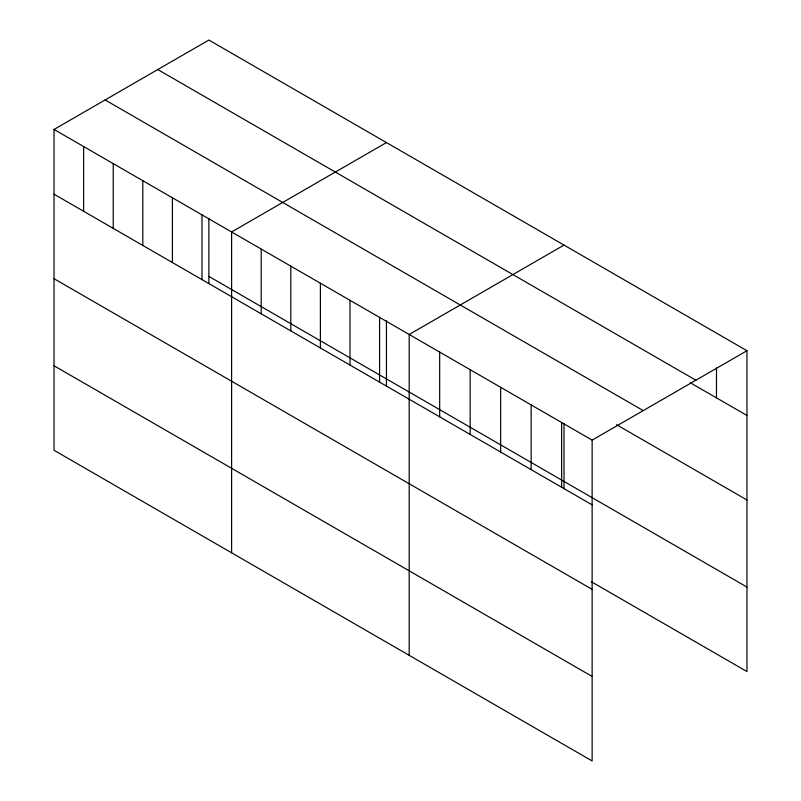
<?xml version="1.0" encoding="UTF-8"?>
<svg xmlns="http://www.w3.org/2000/svg" width="801" height="801" viewBox="0 0 801 801"><rect width="100%" height="100%" fill="white"/><g stroke="black" fill="none" stroke-linecap="round" stroke-linejoin="round"><path stroke-width="1.2" d="M54.037 129.442L592.129 440.109L592.129 760.95L54.037 450.282L54.037 129.442L208.871 40.05L746.963 350.718L746.963 671.558L591.348 581.716M386.442 142.568L231.609 231.96L231.609 552.8M564.014 245.086L409.181 334.478L409.181 655.328M592.129 440.109L746.963 350.718M157.777 69.547L695.869 380.215M690.182 382.688L746.963 415.469M105.131 99.945L643.223 410.603M616.58 424.71L746.963 499.974M208.871 276.385L746.963 587.053M54.037 194.192L592.129 504.86M54.037 278.708L592.129 589.366M54.037 365.777L592.129 676.444M716.474 367.979L716.474 397.867M564.014 423.379L564.014 488.77M561.641 422.497L561.641 487.258M531.143 404.895L531.143 469.656M500.655 387.294L500.655 452.044M470.167 369.692L470.167 434.442M439.669 352.09L439.669 416.84M386.442 320.861L386.442 386.252M379.584 317.396L379.584 382.147M349.987 300.305L349.987 365.066M320.39 283.224L320.39 347.974M290.803 266.132L290.803 330.893M261.206 249.051L261.206 313.802M208.871 218.333L208.871 283.734M202.012 214.878L202.012 279.629M172.415 197.787L172.415 262.538M142.818 180.706L142.818 245.456M113.231 163.614L113.231 228.365M83.634 146.523L83.634 211.284"/></g></svg>
